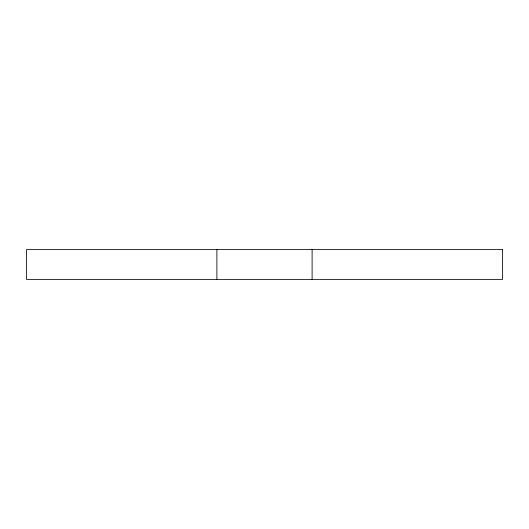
<?xml version="1.0" encoding="UTF-8"?>
<svg xmlns="http://www.w3.org/2000/svg" width="529" height="529" viewBox="0 0 529 529"><rect width="100%" height="100%" fill="white"/><g stroke="black" fill="none" stroke-linecap="round" stroke-linejoin="round"><path stroke-width="0.79" d="M312.11 249.622L312.11 279.378M216.89 249.622L216.89 279.378M502.55 249.622L26.45 249.622L26.45 279.378L502.55 279.378L502.55 249.622"/></g></svg>
